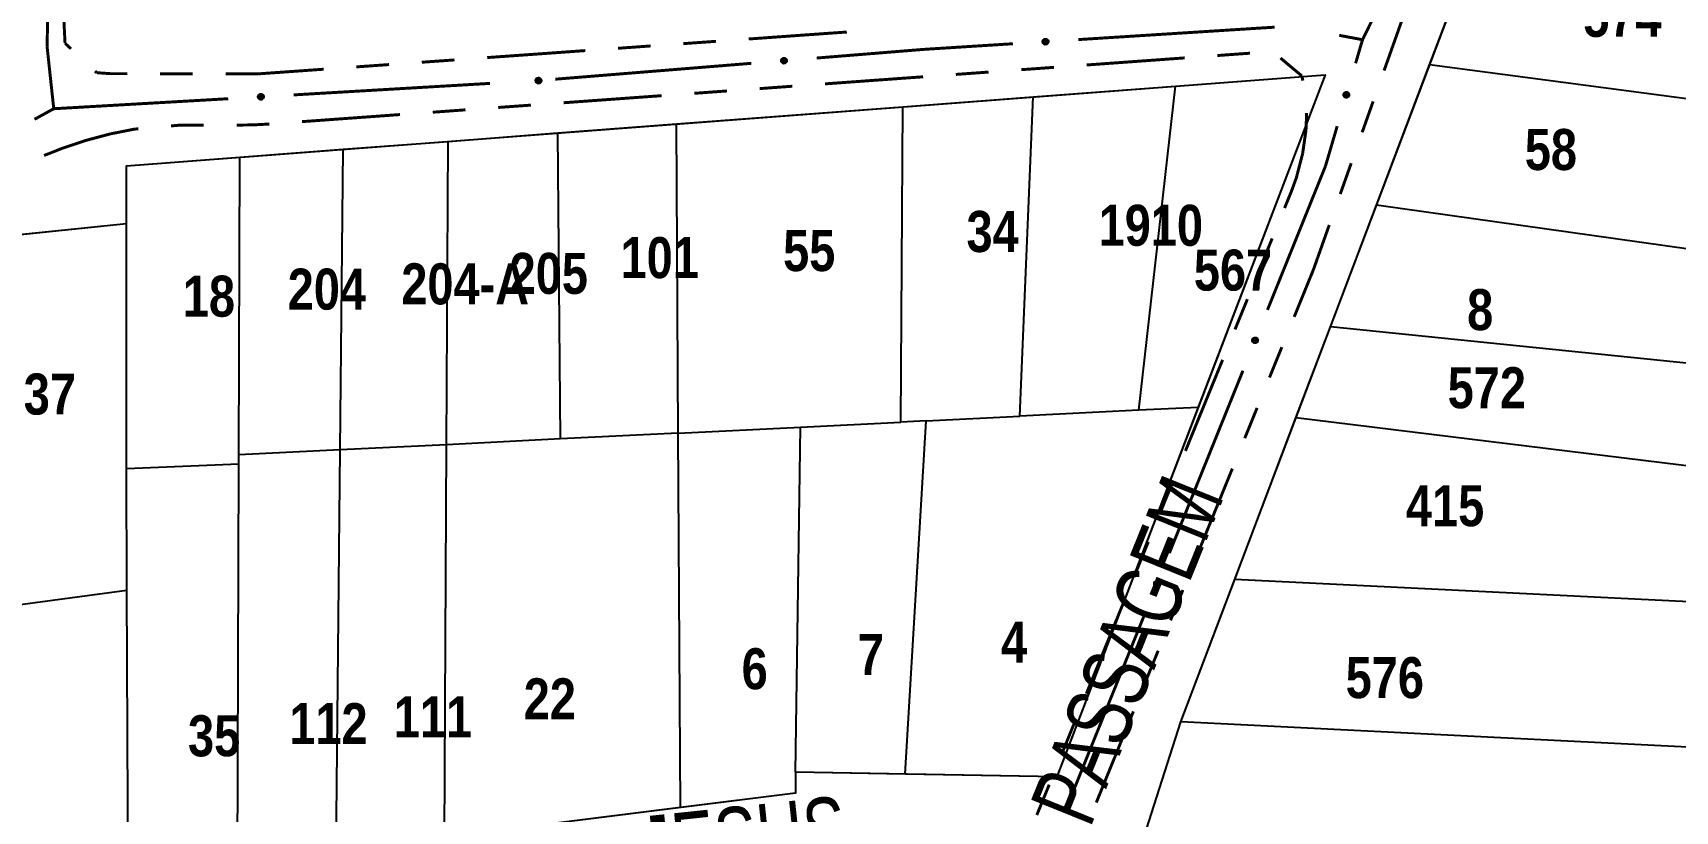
# Model space of a CAD drawing. Extents: x 203591 to 208218, y 4854879 to 4857795.
# Drawn here: x 205031.2 to 205131.4, y 4855762.9 to 4855810.4 of the extents above; entities that cross this region are included whole.
import ezdxf
from ezdxf.enums import TextEntityAlignment as Align

# ---------------------------------------------------------------- set-up
doc = ezdxf.new("R2010")
doc.units = 0
doc.header["$LTSCALE"] = 1.5
doc.header["$MEASUREMENT"] = 0
doc.linetypes.add('PHANTOMX2', pattern=[5, 2.5, -0.5, 0.5, -0.5, 0.5, -0.5])
for name, color, linetype in [('CD-MALHA-LOTES', 40, 'CONTINUOUS'), ('RU-QUADRAS', 210, 'CONTINUOUS'), ('SV-EIXO-RUA-N-PAV', 6, 'CONTINUOUS'), ('SV-RUA-NAO-PAV-S-GUIA-C-GUIA', 7, 'PHANTOMX2'), ('SV-TXT-RUA-N-PAV-S-GUIA-C-GUIA', 7, 'CONTINUOUS'), ('Th_NmrPorta', 7, 'CONTINUOUS')]:
    doc.layers.add(name, color=color, linetype=linetype)
doc.styles.add('ARIAL', font='ARIAL.TTF')
doc.styles.get("Standard").update_dxf_attribs({"font": 'swisscbo.ttf'})

msp = doc.modelspace()

# ---------------------------------------------------------------- linework, layer by layer
at = {"layer": 'CD-MALHA-LOTES', "linetype": 'Continuous', "flags": 128}
for points in [[(205116.43, 4855808.45), (205120.33, 4855818.74)], [(205100.92, 4855807.16), (205110.06, 4855807.85)], [(205110.06, 4855807.85), (205102.31, 4855787.56)], [(205113.19, 4855799.89), (205116.43, 4855808.45)], [(205140.12, 4855805.32), (205116.43, 4855808.45)], [(205092.25, 4855806.5), (205100.92, 4855807.16)], [(205098.7, 4855787.38), (205100.92, 4855807.16)], [(205070.48, 4855804.85), (205084.3, 4855805.9)], [(205084.17, 4855786.66), (205084.3, 4855805.9)], [(205084.3, 4855805.9), (205092.25, 4855806.5)], [(205091.43, 4855787.02), (205092.25, 4855806.5)], [(205063.23, 4855804.3), (205070.48, 4855804.85)], [(205070.59, 4855785.99), (205070.48, 4855804.85)], [(205050.13, 4855803.31), (205056.54, 4855803.79)], [(205056.44, 4855785.28), (205056.54, 4855803.79)], [(205056.54, 4855803.79), (205063.23, 4855804.3)], [(205063.4, 4855785.63), (205063.23, 4855804.3)], [(205036.91, 4855802.3), (205043.84, 4855802.83)], [(205043.78, 4855784.66), (205043.84, 4855802.83)], [(205043.84, 4855802.83), (205050.13, 4855803.31)], [(205049.95, 4855784.96), (205050.13, 4855803.31)], [(205036.91, 4855798.77), (205036.91, 4855802.3)], [(205110.38, 4855792.47), (205113.19, 4855799.89)], [(205139.62, 4855796.18), (205113.19, 4855799.89)], [(205022.97, 4855797.34), (205036.91, 4855798.77)], [(205036.91, 4855783.8), (205036.91, 4855798.77)], [(205108.28, 4855786.92), (205110.38, 4855792.47)], [(205139.26, 4855789.53), (205110.38, 4855792.47)], [(205102.31, 4855787.56), (205093.69, 4855765.01)], [(205102.31, 4855787.56), (205098.7, 4855787.38)], [(205078.04, 4855786.36), (205084.17, 4855786.66)], [(205085.72, 4855786.74), (205084.17, 4855786.66)], [(205084.44, 4855765.18), (205085.72, 4855786.74)], [(205085.72, 4855786.74), (205091.43, 4855787.02)], [(205098.7, 4855787.38), (205091.43, 4855787.02)], [(205104.54, 4855777.05), (205108.28, 4855786.92)], [(205138.91, 4855783.15), (205108.28, 4855786.92)], [(205063.4, 4855785.63), (205056.44, 4855785.28)], [(205070.59, 4855785.99), (205063.4, 4855785.63)], [(205070.59, 4855785.99), (205078.04, 4855786.36)], [(205070.73, 4855763.14), (205070.59, 4855785.99)], [(205077.75, 4855765.3), (205078.04, 4855786.36)], [(205049.95, 4855784.96), (205043.78, 4855784.66)], [(205043.78, 4855784.09), (205043.78, 4855784.66)], [(205049.71, 4855760.5), (205049.95, 4855784.96)], [(205056.44, 4855785.28), (205049.95, 4855784.96)], [(205056.32, 4855761.33), (205056.44, 4855785.28)], [(205043.78, 4855784.09), (205036.91, 4855783.8)], [(205036.94, 4855776.4), (205036.91, 4855783.8)], [(205043.7, 4855759.75), (205043.78, 4855784.09)], [(205101.26, 4855768.38), (205104.54, 4855777.05)], [(205138.48, 4855775.38), (205104.54, 4855777.05)], [(205025.42, 4855774.86), (205036.94, 4855776.4)], [(205037.03, 4855758.91), (205036.94, 4855776.4)], [(205093.97, 4855745.62), (205101.26, 4855768.38)], [(205150.49, 4855765.92), (205101.26, 4855768.38)], [(205084.44, 4855765.18), (205077.75, 4855765.3)], [(205077.75, 4855765.3), (205077.75, 4855764.02)], [(205093.69, 4855765.01), (205084.44, 4855765.18)], [(205077.75, 4855764.02), (205070.73, 4855763.14)], [(205070.73, 4855763.14), (205056.32, 4855761.33)]]:
    msp.add_lwpolyline(points, dxfattribs=at)
at = {"layer": 'RU-QUADRAS', "color": 6, "linetype": 'Continuous'}
msp.add_lwpolyline([(205091.27, 4855703.71), (205093.97, 4855745.62), (205101.26, 4855768.38), (205126.9, 4855836.08), (205130.52, 4855852.01), (205131.96, 4855852.01), (205141.81, 4855921.17), (205179.18, 4855927.69), (205187, 4855856), (205186.56, 4855792.35), (205188.16, 4855757.66), (205191.05, 4855757.95), (205194.1, 4855722.1), (205192.36, 4855718.19), (205167.74, 4855715.73), (205167.88, 4855712.11)], close=True, dxfattribs=at)
msp.add_lwpolyline([(204872.91, 4855781.96), (205036.91, 4855798.77), (205036.91, 4855802.3), (205110.06, 4855807.85), (205093.69, 4855765.01), (205077.75, 4855765.3), (205077.75, 4855764.02), (205037.03, 4855758.91), (205037.05, 4855754.41), (205042.74, 4855754.41), (205042.74, 4855755.11), (205075.9, 4855757.51), (205089.14, 4855757.54), (205086.01, 4855702.96), (205070.07, 4855702.11), (205070.07, 4855706.24), (205058.61, 4855706.09), (205058.47, 4855701.54), (205003.68, 4855700.26), (205003.53, 4855702.96), (204927.62, 4855701.12)], dxfattribs=at)
at = {"layer": 'SV-EIXO-RUA-N-PAV', "const_width": 0.18, "flags": 128}
for points in [[(205032.07, 4855809.6), (205032.275045, 4855817.755483)], [(205112.34, 4855809.99), (205114.322501, 4855814.032368)], [(205094.99604, 4855809.998911), (205106.972043, 4855810.757428)], [(205032.159849, 4855808.762868), (205032.07, 4855809.6)], [(205085.54, 4855809.4), (205091.004039, 4855809.746072)], [(205110.917432, 4855810.259573), (205111.899947, 4855810.073389)], [(205111.899947, 4855810.073389), (205112.34, 4855809.99)], [(205111.918722, 4855808.552809), (205112.200012, 4855809.512432)], [(205112.200012, 4855809.512432), (205112.34, 4855809.99)], [(205032.48, 4855805.78), (205032.159849, 4855808.762868)], [(205063.088375, 4855807.583216), (205075.049278, 4855808.551092)], [(205079.036246, 4855808.873718), (205085.016698, 4855809.357656)], [(205085.016698, 4855809.357656), (205085.54, 4855809.4)], [(205047.117369, 4855806.624392), (205059.096819, 4855807.326365)], [(205031.307331, 4855805.135112), (205032.183572, 4855805.616985)], [(205032.183572, 4855805.616985), (205032.48, 4855805.78)], [(205032.48, 4855805.78), (205043.124172, 4855806.391195)], [(205110.08, 4855802.28), (205110.793561, 4855804.714318)], [(205106.539047, 4855793.50419), (205109.90666, 4855801.850398)], [(205109.90666, 4855801.850398), (205110.08, 4855802.28)], [(205100.552181, 4855778.666487), (205105.042331, 4855789.794764)], [(205094.565315, 4855763.828783), (205099.055464, 4855774.957061)]]:
    msp.add_lwpolyline(points, dxfattribs=at)
at = {"layer": 'SV-EIXO-RUA-N-PAV', "flags": 128}
for points in [[(205092.849688, 4855809.97327), (205092.881493, 4855810.010425), (205092.916426, 4855810.035854), (205092.951666, 4855810.048677), (205092.985761, 4855810.051889), (205093.021012, 4855810.051246), (205093.056409, 4855810.042756), (205093.093609, 4855810.024631), (205093.131105, 4855809.992988), (205093.154802, 4855809.955491), (205093.169222, 4855809.921615), (205093.174618, 4855809.886255), (205093.17342, 4855809.852021), (205093.163385, 4855809.815544), (205093.14465, 4855809.778024), (205093.111919, 4855809.741091), (205093.077501, 4855809.716397), (205093.043089, 4855809.704888), (205093.007507, 4855809.699689), (205092.971526, 4855809.700777), (205092.936827, 4855809.70931), (205092.899085, 4855809.728243), (205092.863061, 4855809.761031), (205092.838038, 4855809.795078), (205092.82605, 4855809.829318), (205092.82172, 4855809.864465), (205092.821935, 4855809.899829), (205092.828987, 4855809.935767), (205092.849688, 4855809.97327)], [(205076.890671, 4855808.810538), (205076.921821, 4855808.848243), (205076.956304, 4855808.874279), (205076.991314, 4855808.887717), (205077.025348, 4855808.891524), (205077.060605, 4855808.891498), (205077.096145, 4855808.883629), (205077.133657, 4855808.866158), (205077.1717, 4855808.835175), (205077.196049, 4855808.798098), (205077.21106, 4855808.764479), (205077.217073, 4855808.72922), (205077.216474, 4855808.69497), (205077.207079, 4855808.658322), (205077.189002, 4855808.620481), (205077.156922, 4855808.582982), (205077.122942, 4855808.557688), (205077.088737, 4855808.54558), (205077.053251, 4855808.539759), (205077.017257, 4855808.540217), (205076.982414, 4855808.548143), (205076.944346, 4855808.566412), (205076.907754, 4855808.598565), (205076.88214, 4855808.632169), (205076.869555, 4855808.666195), (205076.86461, 4855808.70126), (205076.864207, 4855808.736623), (205076.870629, 4855808.772678), (205076.890671, 4855808.810538)], [(205061.907909, 4855807.598133), (205061.939059, 4855807.635838), (205061.973542, 4855807.661874), (205062.008552, 4855807.675312), (205062.042586, 4855807.67912), (205062.077843, 4855807.679093), (205062.113383, 4855807.671224), (205062.150894, 4855807.653753), (205062.188937, 4855807.62277), (205062.213287, 4855807.585693), (205062.228298, 4855807.552074), (205062.234311, 4855807.516815), (205062.233712, 4855807.482565), (205062.224317, 4855807.445918), (205062.20624, 4855807.408076), (205062.17416, 4855807.370577), (205062.14018, 4855807.345283), (205062.105975, 4855807.333175), (205062.070489, 4855807.327354), (205062.034494, 4855807.327812), (205061.999652, 4855807.335738), (205061.961584, 4855807.354007), (205061.924992, 4855807.38616), (205061.899378, 4855807.419764), (205061.886792, 4855807.45379), (205061.881848, 4855807.488855), (205061.881444, 4855807.524218), (205061.887867, 4855807.560273), (205061.907909, 4855807.598133)], [(205044.97092, 4855806.608883), (205045.0029, 4855806.645887), (205045.037952, 4855806.671151), (205045.073252, 4855806.683808), (205045.107362, 4855806.686858), (205045.14261, 4855806.686049), (205045.177966, 4855806.677392), (205045.215081, 4855806.659092), (205045.252426, 4855806.627272), (205045.275946, 4855806.589664), (205045.290206, 4855806.55572), (205045.295435, 4855806.520335), (205045.294075, 4855806.486107), (205045.283869, 4855806.449677), (205045.264956, 4855806.412247), (205045.232051, 4855806.375469), (205045.197517, 4855806.350937), (205045.163052, 4855806.339591), (205045.127445, 4855806.33456), (205045.09147, 4855806.335817), (205045.056812, 4855806.344515), (205045.019159, 4855806.363625), (205044.98329, 4855806.396583), (205044.958429, 4855806.430747), (205044.946602, 4855806.465044), (205044.942438, 4855806.500211), (205044.94282, 4855806.535574), (205044.950042, 4855806.571478), (205044.97092, 4855806.608883)], [(205111.21009, 4855806.526649), (205111.186025, 4855806.569228), (205111.17405, 4855806.610743), (205111.174027, 4855806.648243), (205111.182648, 4855806.681386), (205111.195287, 4855806.7143), (205111.21535, 4855806.744673), (205111.245086, 4855806.77345), (205111.287628, 4855806.79789), (205111.330963, 4855806.807363), (205111.367727, 4855806.809352), (205111.402804, 4855806.802353), (205111.434573, 4855806.789539), (205111.465433, 4855806.767655), (205111.494302, 4855806.737236), (205111.517842, 4855806.693863), (205111.529304, 4855806.653083), (205111.528373, 4855806.61681), (205111.521113, 4855806.58159), (205111.507807, 4855806.548142), (205111.48794, 4855806.518441), (205111.457261, 4855806.48943), (205111.414144, 4855806.466763), (205111.373601, 4855806.454867), (205111.337324, 4855806.455288), (205111.302811, 4855806.463217), (205111.269645, 4855806.475492), (205111.238274, 4855806.494389), (205111.21009, 4855806.526649)], [(205105.634843, 4855791.557423), (205105.615076, 4855791.60216), (205105.607236, 4855791.64465), (205105.610897, 4855791.681971), (205105.622731, 4855791.714108), (205105.638541, 4855791.745621), (205105.661491, 4855791.773876), (205105.693909, 4855791.799594), (205105.738646, 4855791.819738), (205105.782701, 4855791.824909), (205105.819483, 4855791.823278), (205105.853703, 4855791.812867), (205105.88406, 4855791.796995), (205105.912621, 4855791.772186), (205105.938363, 4855791.739079), (205105.95753, 4855791.693603), (205105.964931, 4855791.651894), (205105.960442, 4855791.615888), (205105.949758, 4855791.581552), (205105.933231, 4855791.549572), (205105.910543, 4855791.521966), (205105.877163, 4855791.496108), (205105.832028, 4855791.477786), (205105.790513, 4855791.469929), (205105.754453, 4855791.473911), (205105.720885, 4855791.485191), (205105.689085, 4855791.500664), (205105.659722, 4855791.522551), (205105.634843, 4855791.557423)], [(205099.647977, 4855776.71972), (205099.62821, 4855776.764456), (205099.620369, 4855776.806947), (205099.62403, 4855776.844268), (205099.635865, 4855776.876405), (205099.651675, 4855776.907918), (205099.674624, 4855776.936173), (205099.707043, 4855776.961891), (205099.75178, 4855776.982035), (205099.795835, 4855776.987206), (205099.832617, 4855776.985575), (205099.866837, 4855776.975164), (205099.897193, 4855776.959292), (205099.925755, 4855776.934483), (205099.951497, 4855776.901376), (205099.970663, 4855776.8559), (205099.978064, 4855776.814191), (205099.973575, 4855776.778185), (205099.962891, 4855776.743849), (205099.946365, 4855776.711869), (205099.923677, 4855776.684263), (205099.890297, 4855776.658405), (205099.845162, 4855776.640083), (205099.803646, 4855776.632226), (205099.767587, 4855776.636208), (205099.734019, 4855776.647488), (205099.702219, 4855776.662961), (205099.672855, 4855776.684848), (205099.647977, 4855776.71972)]]:
    msp.add_lwpolyline(points, close=True, dxfattribs=at)
for points in [[(205092.82172, 4855809.864465), (205093.169222, 4855809.921615)], [(205092.821935, 4855809.899829), (205093.154802, 4855809.955491)], [(205092.825538, 4855809.88348), (205093.156935, 4855809.940018)], [(205092.82605, 4855809.829318), (205093.174618, 4855809.886255)], [(205092.826505, 4855809.846625), (205093.170331, 4855809.901216)], [(205092.828987, 4855809.935767), (205093.131105, 4855809.992988)], [(205092.830191, 4855809.917956), (205093.138351, 4855809.97439)], [(205092.835556, 4855809.81165), (205093.171039, 4855809.868447)], [(205092.838038, 4855809.795078), (205093.17342, 4855809.852021)], [(205092.840291, 4855809.952777), (205093.108959, 4855810.006709)], [(205092.849688, 4855809.97327), (205093.093609, 4855810.024631)], [(205092.852779, 4855809.777192), (205093.163749, 4855809.832436)], [(205092.863061, 4855809.761031), (205093.163385, 4855809.815544)], [(205092.867835, 4855809.992805), (205093.067655, 4855810.032806)], [(205092.881493, 4855810.010425), (205093.056409, 4855810.042756)], [(205092.884808, 4855809.746406), (205093.151012, 4855809.796081)], [(205092.899085, 4855809.728243), (205093.14465, 4855809.778024)], [(205092.901344, 4855810.025007), (205093.029938, 4855810.045457)], [(205092.916426, 4855810.035854), (205093.021012, 4855810.051246)], [(205092.923302, 4855809.721499), (205093.120571, 4855809.758604)], [(205092.936827, 4855809.70931), (205093.111919, 4855809.741091)], [(205092.958468, 4855809.705952), (205093.088337, 4855809.72785)], [(205092.971526, 4855809.700777), (205093.077501, 4855809.716397)], [(205076.864207, 4855808.736623), (205077.196049, 4855808.798098)], [(205076.86461, 4855808.70126), (205077.21106, 4855808.764479)], [(205076.868095, 4855808.720339), (205077.198452, 4855808.782665)], [(205076.869555, 4855808.666195), (205077.217073, 4855808.72922)], [(205076.869707, 4855808.683507), (205077.212525, 4855808.744103)], [(205076.870629, 4855808.772678), (205077.1717, 4855808.835175)], [(205076.872144, 4855808.754891), (205077.17927, 4855808.816706)], [(205076.879368, 4855808.648695), (205077.213806, 4855808.711351)], [(205076.881633, 4855808.789883), (205077.149317, 4855808.848507)], [(205076.88214, 4855808.632169), (205077.216474, 4855808.69497)], [(205076.890671, 4855808.810538), (205077.133657, 4855808.866158)], [(205076.897191, 4855808.614544), (205077.207147, 4855808.675219)], [(205076.907754, 4855808.598565), (205077.207079, 4855808.658322)], [(205076.908473, 4855808.830387), (205077.107564, 4855808.873877)], [(205076.921821, 4855808.848243), (205077.096145, 4855808.883629)], [(205076.929754, 4855808.584323), (205077.195048, 4855808.638646)], [(205076.941414, 4855808.86317), (205077.069631, 4855808.885866)], [(205076.944346, 4855808.566412), (205077.189002, 4855808.620481)], [(205076.956304, 4855808.874279), (205077.060605, 4855808.891498)], [(205076.968677, 4855808.560093), (205077.165267, 4855808.600643)], [(205076.982414, 4855808.548143), (205077.156922, 4855808.582982)], [(205077.00411, 4855808.545164), (205077.133577, 4855808.56933)], [(205077.017257, 4855808.540217), (205077.122942, 4855808.557688)], [(205061.881444, 4855807.524218), (205062.213287, 4855807.585693)], [(205061.885333, 4855807.507934), (205062.21569, 4855807.57026)], [(205061.887867, 4855807.560273), (205062.188937, 4855807.62277)], [(205061.889382, 4855807.542486), (205062.196508, 4855807.604301)], [(205061.898871, 4855807.577479), (205062.166555, 4855807.636102)], [(205061.907909, 4855807.598133), (205062.150894, 4855807.653753)], [(205061.925711, 4855807.617982), (205062.124801, 4855807.661472)], [(205061.939059, 4855807.635838), (205062.113383, 4855807.671224)], [(205061.958652, 4855807.650765), (205062.086869, 4855807.673461)], [(205061.973542, 4855807.661874), (205062.077843, 4855807.679093)], [(205044.942438, 4855806.500211), (205045.290206, 4855806.55572)], [(205044.94282, 4855806.535574), (205045.275946, 4855806.589664)], [(205044.946346, 4855806.519208), (205045.278006, 4855806.574181)], [(205044.950042, 4855806.571478), (205045.252426, 4855806.627272)], [(205044.951161, 4855806.553661), (205045.259584, 4855806.60864)], [(205044.961425, 4855806.588434), (205045.230345, 4855806.641098)], [(205044.97092, 4855806.608883), (205045.215081, 4855806.659092)], [(205044.989158, 4855806.628332), (205045.189165, 4855806.667389)], [(205045.0029, 4855806.645887), (205045.177966, 4855806.677392)], [(205045.022819, 4855806.660375), (205045.151508, 4855806.680218)], [(205045.037952, 4855806.671151), (205045.14261, 4855806.686049)], [(205061.881848, 4855807.488855), (205062.228298, 4855807.552074)], [(205061.886792, 4855807.45379), (205062.234311, 4855807.516815)], [(205061.886944, 4855807.471102), (205062.229763, 4855807.531698)], [(205061.896606, 4855807.43629), (205062.231044, 4855807.498946)], [(205061.899378, 4855807.419764), (205062.233712, 4855807.482565)], [(205061.914429, 4855807.402139), (205062.224385, 4855807.462814)], [(205061.924992, 4855807.38616), (205062.224317, 4855807.445918)], [(205061.946992, 4855807.371918), (205062.212285, 4855807.426241)], [(205061.961584, 4855807.354007), (205062.20624, 4855807.408076)], [(205061.985915, 4855807.347688), (205062.182505, 4855807.388238)], [(205061.999652, 4855807.335738), (205062.17416, 4855807.370577)], [(205062.021348, 4855807.332759), (205062.150814, 4855807.356925)], [(205062.034494, 4855807.327812), (205062.14018, 4855807.345283)], [(205111.17405, 4855806.610743), (205111.195287, 4855806.7143)], [(205111.179096, 4855806.592864), (205111.203775, 4855806.720714)], [(205111.186025, 4855806.569228), (205111.21535, 4855806.744673)], [(205111.197924, 4855806.550375), (205111.228542, 4855806.751846)], [(205111.21009, 4855806.526649), (205111.245086, 4855806.77345)], [(205111.226144, 4855806.51082), (205111.267171, 4855806.781759)], [(205111.238274, 4855806.494389), (205111.287628, 4855806.79789)], [(205111.255425, 4855806.48944), (205111.307583, 4855806.798352)], [(205111.269645, 4855806.475492), (205111.330963, 4855806.807363)], [(205111.286242, 4855806.473297), (205111.346234, 4855806.804086)], [(205111.302811, 4855806.463217), (205111.367727, 4855806.809352)], [(205111.321213, 4855806.461624), (205111.387278, 4855806.80343)], [(205111.337324, 4855806.455288), (205111.402804, 4855806.802353)], [(205111.357177, 4855806.458192), (205111.418321, 4855806.792909)], [(205111.373601, 4855806.454867), (205111.434573, 4855806.789539)], [(205111.395444, 4855806.462616), (205111.449679, 4855806.773763)], [(205111.414144, 4855806.466763), (205111.465433, 4855806.767655)], [(205111.435314, 4855806.482211), (205111.479502, 4855806.74938)], [(205111.457261, 4855806.48943), (205111.494302, 4855806.737236)], [(205111.471866, 4855806.509889), (205111.504335, 4855806.707975)], [(205111.48794, 4855806.518441), (205111.517842, 4855806.693863)], [(205111.498484, 4855806.537635), (205111.522238, 4855806.667178)], [(205111.507807, 4855806.548142), (205111.529304, 4855806.653083)], [(205044.946602, 4855806.465044), (205045.295435, 4855806.520335)], [(205044.947139, 4855806.482349), (205045.291218, 4855806.535316)], [(205044.956025, 4855806.447331), (205045.291772, 4855806.502544)], [(205044.958429, 4855806.430747), (205045.294075, 4855806.486107)], [(205044.973084, 4855806.412792), (205045.284312, 4855806.466568)], [(205044.98329, 4855806.396583), (205045.283869, 4855806.449677)], [(205045.004968, 4855806.381856), (205045.271403, 4855806.430273)], [(205045.019159, 4855806.363625), (205045.264956, 4855806.412247)], [(205045.043344, 4855806.356767), (205045.240786, 4855806.392941)], [(205045.056812, 4855806.344515), (205045.232051, 4855806.375469)], [(205045.078436, 4855806.341054), (205045.208408, 4855806.362339)], [(205045.09147, 4855806.335817), (205045.197517, 4855806.350937)], [(205105.607236, 4855791.64465), (205105.638541, 4855791.745621)], [(205105.610502, 4855791.626362), (205105.647618, 4855791.75117)], [(205105.615076, 4855791.60216), (205105.661491, 4855791.773876)], [(205105.625066, 4855791.582229), (205105.675323, 4855791.779719)], [(205105.634843, 4855791.557423), (205105.693909, 4855791.799594)], [(205105.649265, 4855791.540094), (205105.716703, 4855791.805694)], [(205105.659722, 4855791.522551), (205105.738646, 4855791.819738)], [(205105.676304, 4855791.515941), (205105.75855, 4855791.818238)], [(205105.689085, 4855791.500664), (205105.782701, 4855791.824909)], [(205105.705386, 4855791.49685), (205105.797577, 4855791.820147)], [(205105.720885, 4855791.485191), (205105.819483, 4855791.823278)], [(205105.739042, 4855791.481799), (205105.838358, 4855791.815464)], [(205105.754453, 4855791.473911), (205105.853703, 4855791.812867)], [(205105.774495, 4855791.474851), (205105.868217, 4855791.801945)], [(205105.790513, 4855791.469929), (205105.88406, 4855791.796995)], [(205105.813012, 4855791.475495), (205105.897544, 4855791.779812)], [(205105.832028, 4855791.477786), (205105.912621, 4855791.772186)], [(205105.854614, 4855791.49108), (205105.924828, 4855791.752617)], [(205105.877163, 4855791.496108), (205105.938363, 4855791.739079)], [(205105.893707, 4855791.515034), (205105.945474, 4855791.708973)], [(205105.910543, 4855791.521966), (205105.95753, 4855791.693603)], [(205105.922922, 4855791.540032), (205105.959283, 4855791.666616)], [(205105.933231, 4855791.549572), (205105.964931, 4855791.651894)], [(205099.620369, 4855776.806947), (205099.651675, 4855776.907918)], [(205099.623636, 4855776.788659), (205099.660752, 4855776.913467)], [(205099.62821, 4855776.764456), (205099.674624, 4855776.936173)], [(205099.6382, 4855776.744526), (205099.688457, 4855776.942016)], [(205099.647977, 4855776.71972), (205099.707043, 4855776.961891)], [(205099.662398, 4855776.702391), (205099.729837, 4855776.967991)], [(205099.672855, 4855776.684848), (205099.75178, 4855776.982035)], [(205099.689438, 4855776.678238), (205099.771683, 4855776.980534)], [(205099.702219, 4855776.662961), (205099.795835, 4855776.987206)], [(205099.71852, 4855776.659147), (205099.810711, 4855776.982444)], [(205099.734019, 4855776.647488), (205099.832617, 4855776.985575)], [(205099.752175, 4855776.644096), (205099.851492, 4855776.977761)], [(205099.767587, 4855776.636208), (205099.866837, 4855776.975164)], [(205099.787628, 4855776.637148), (205099.881351, 4855776.964242)], [(205099.803646, 4855776.632226), (205099.897193, 4855776.959292)], [(205099.826145, 4855776.637792), (205099.910677, 4855776.942109)], [(205099.845162, 4855776.640083), (205099.925755, 4855776.934483)], [(205099.867747, 4855776.653377), (205099.937961, 4855776.914914)], [(205099.890297, 4855776.658405), (205099.951497, 4855776.901376)], [(205099.906841, 4855776.677331), (205099.958608, 4855776.87127)], [(205099.923677, 4855776.684263), (205099.970663, 4855776.8559)], [(205099.936056, 4855776.702329), (205099.972417, 4855776.828913)], [(205099.946365, 4855776.711869), (205099.978064, 4855776.814191)]]:
    msp.add_lwpolyline(points, dxfattribs=at)
at = {"layer": 'SV-RUA-NAO-PAV-S-GUIA-C-GUIA', "const_width": 0.18, "flags": 128}
for points in [[(205113.657042, 4855808.111308), (205115.66422, 4855813.76562)], [(205033.09, 4855811.36), (205033.143585, 4855810.272261)], [(205033.143585, 4855810.272261), (205033.168162, 4855809.773385)], [(205033.168162, 4855809.773385), (205033.535383, 4855809.433286)], [(205066.908285, 4855809.468726), (205068.903247, 4855809.610598)], [(205070.898209, 4855809.75247), (205072.89317, 4855809.894343)], [(205074.888132, 4855810.036215), (205080.873017, 4855810.461832)], [(205050.948591, 4855808.333747), (205052.943553, 4855808.475619)], [(205054.938515, 4855808.617492), (205056.933477, 4855808.759364)], [(205058.928438, 4855808.901236), (205064.913323, 4855809.326853)], [(205095.504223, 4855808.449882), (205101.488636, 4855808.882079)], [(205103.483441, 4855809.026145), (205105.478245, 4855809.17021)], [(205107.331315, 4855808.875472), (205108.098122, 4855808.233594)], [(205035.002747, 4855808.0743), (205035.104358, 4855807.980194)], [(205035.104358, 4855807.980194), (205035.92, 4855807.92)], [(205035.92, 4855807.92), (205036.963645, 4855807.918839)], [(205038.963644, 4855807.916614), (205040.963642, 4855807.914389)], [(205042.963641, 4855807.912164), (205044.96364, 4855807.909939)], [(205044.96364, 4855807.909939), (205044.99, 4855807.91)], [(205044.99, 4855807.91), (205048.95363, 4855808.191875)], [(205079.545786, 4855807.297357), (205085.5302, 4855807.729554)], [(205087.525005, 4855807.87362), (205089.519809, 4855808.017685)], [(205091.514614, 4855808.161751), (205093.509418, 4855808.305817)], [(205108.098122, 4855808.233594), (205108.64, 4855807.78)], [(205108.64, 4855807.78), (205108.698763, 4855807.492614)], [(205063.58735, 4855806.144832), (205069.571764, 4855806.577029)], [(205071.566568, 4855806.721094), (205073.561373, 4855806.86516)], [(205075.556177, 4855807.009226), (205077.550982, 4855807.153291)], [(205055.608132, 4855805.568569), (205057.602937, 4855805.712635)], [(205059.597741, 4855805.856701), (205061.592546, 4855806.000766)], [(205108.922599, 4855805.517438), (205108.898811, 4855804.541519)], [(205112.318924, 4855804.341767), (205112.987983, 4855806.226538)], [(205036.660547, 4855804.388966), (205037.411474, 4855804.536436)], [(205037.411474, 4855804.536436), (205037.645308, 4855804.556924)], [(205039.637675, 4855804.731495), (205040.124218, 4855804.774125)], [(205040.124218, 4855804.774125), (205040.635797, 4855804.77792)], [(205040.635797, 4855804.77792), (205041.624747, 4855804.785242)], [(205041.624747, 4855804.785242), (205041.635769, 4855804.785164)], [(205043.635691, 4855804.781082), (205044.629515, 4855804.793656)], [(205044.629515, 4855804.793656), (205044.635604, 4855804.793973)], [(205044.635604, 4855804.793973), (205045.52, 4855804.84)], [(205045.52, 4855804.84), (205045.63411, 4855804.848241)], [(205047.628914, 4855804.992307), (205053.613328, 4855805.424504)], [(205108.898811, 4855804.541519), (205108.754401, 4855803.527964)], [(205033.048964, 4855803.385151), (205033.763495, 4855803.621139)], [(205033.763495, 4855803.621139), (205034.483169, 4855803.858826)], [(205034.483169, 4855803.858826), (205035.683271, 4855804.179052)], [(205035.683271, 4855804.179052), (205035.938659, 4855804.247198)], [(205035.938659, 4855804.247198), (205036.660547, 4855804.388966)], [(205108.754401, 4855803.527964), (205108.684943, 4855803.040471)], [(205031.888982, 4855802.926111), (205032.818822, 4855803.294077)], [(205032.818822, 4855803.294077), (205033.048964, 4855803.385151)], [(205108.684943, 4855803.040471), (205108.306219, 4855801.581233)], [(205110.980806, 4855800.572226), (205111.649865, 4855802.456997)], [(205108.304286, 4855801.573783), (205108, 4855800.74)], [(205108.306219, 4855801.581233), (205108.304286, 4855801.573783)], [(205108, 4855800.74), (205107.582477, 4855799.717206)], [(205109.34, 4855795.95), (205110.311747, 4855798.687456)], [(205106.826595, 4855797.865547), (205106.070713, 4855796.013887)], [(205108.171885, 4855793.083701), (205109.304078, 4855795.861855)], [(205109.304078, 4855795.861855), (205109.34, 4855795.95)], [(205105.314832, 4855794.162228), (205104.55895, 4855792.310568)], [(205103.803068, 4855790.458909), (205101.535423, 4855784.90393)], [(205106.662294, 4855789.379496), (205107.41709, 4855791.231598)], [(205105.152704, 4855785.67529), (205105.907499, 4855787.527393)], [(205102.133523, 4855778.26688), (205104.397909, 4855783.823188)], [(205100.779542, 4855783.052271), (205100.02366, 4855781.200611)], [(205099.267778, 4855779.348952), (205098.511897, 4855777.497292)], [(205100.623932, 4855774.562675), (205101.378728, 4855776.414777)], [(205097.756015, 4855775.645633), (205095.48837, 4855770.090654)], [(205099.114342, 4855770.858469), (205099.869137, 4855772.710572)], [(205096.095161, 4855763.450059), (205098.359547, 4855769.006367)], [(205094.732488, 4855768.238995), (205093.976607, 4855766.387335)], [(205093.220725, 4855764.535676), (205092.464843, 4855762.684016)]]:
    msp.add_lwpolyline(points, dxfattribs=at)

# ---------------------------------------------------------------- texts
at = {"layer": 'SV-TXT-RUA-N-PAV-S-GUIA-C-GUIA', "style": 'ARIAL', "width": 0.7}
for s, rotation, p in [('PASSAGEM', 68, (205095.71155, 4855761.825951)), ('JESUS', 6, (205068.489489, 4855758.577912))]:
    msp.add_text(s, height=4, rotation=rotation, dxfattribs=at).set_placement(p)
at = {"layer": 'Th_NmrPorta', "color": 1}
for s, p in [('574', (205125.808007, 4855811.418758)), ('58', (205122.241313, 4855803.291203)), ('34', (205088.175903, 4855798.294426)), ('1910', (205096.237334, 4855798.667519)), ('101', (205067.065903, 4855796.694426)), ('55', (205076.985903, 4855797.124426)), ('205', (205060.295903, 4855795.734426)), ('567', (205102.046408, 4855795.935595)), ('18', (205040.355903, 4855794.344426)), ('204', (205046.755903, 4855794.774426)), ('204-A', (205053.685903, 4855795.094426)), ('8', (205118.723642, 4855793.522108)), ('337', (205029.055903, 4855788.374426)), ('572', (205117.536587, 4855788.756635)), ('415', (205114.989088, 4855781.55977)), ('4', (205090.284391, 4855773.238298)), ('7', (205081.543365, 4855772.486587)), ('6', (205074.455234, 4855771.613823)), ('576', (205111.312481, 4855771.067334)), ('22', (205061.157892, 4855769.773642)), ('112', (205046.852666, 4855768.262481)), ('111', (205053.227972, 4855768.673117)), ('35', (205040.672666, 4855767.522481))]:
    msp.add_text(s, height=2.5, dxfattribs=at).set_placement(p, align=Align.MIDDLE_LEFT)

doc.saveas('drawing.dxf')
